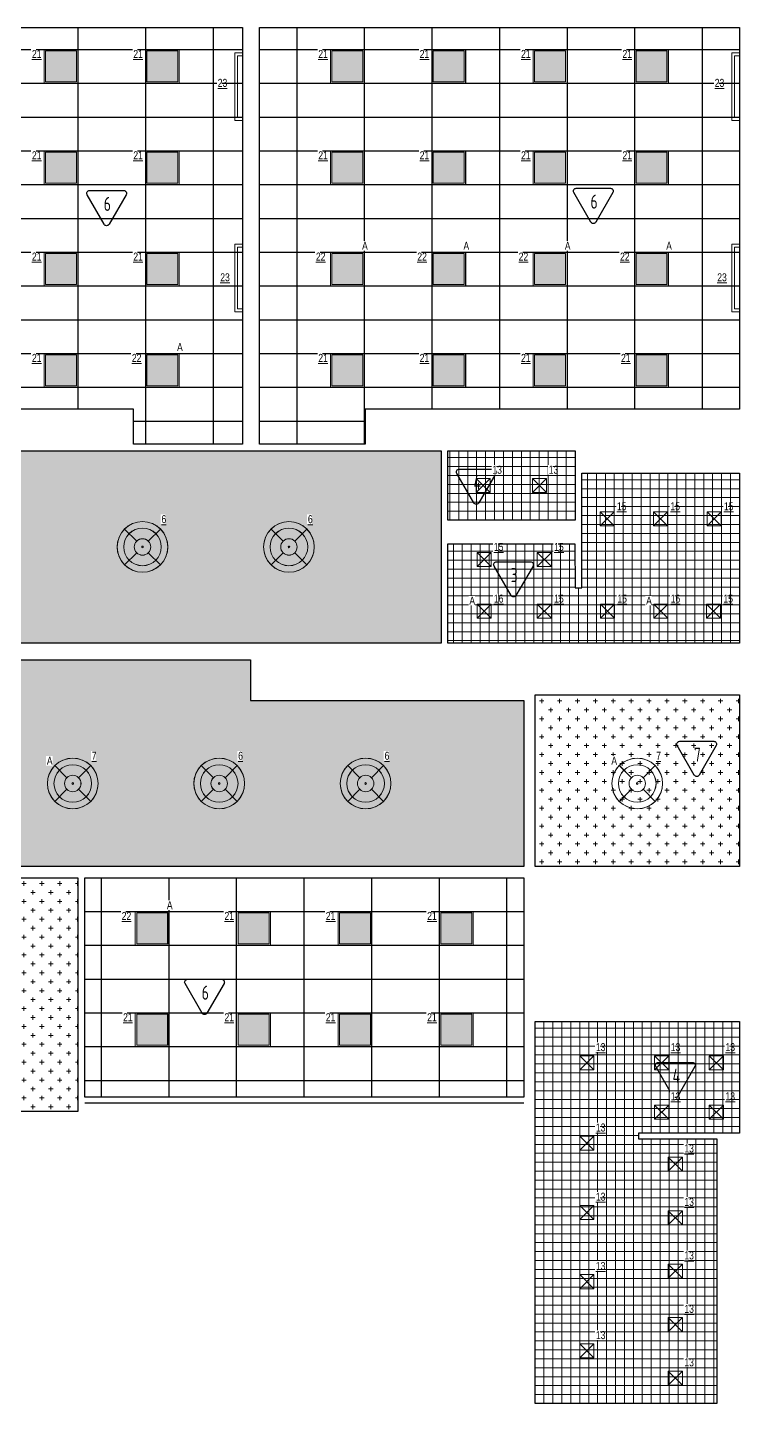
# Model space of a CAD drawing. Header units: millimetres. Extents: x -510890 to 418982, y -118257 to 141350.
# Drawn here: x 233734 to 246376, y 61656 to 86101 of the extents above; entities that cross this region are included whole.
import ezdxf

# ---------------------------------------------------------------- set-up
doc = ezdxf.new("R2010")
doc.units = ezdxf.units.MM
for name, color, linetype, lineweight in [('_ЭОМ_ОБЩ_Освещение_текст тип светильника', 172, 'Continuous', 50), ('_ЭОМ_светильник А', 1, 'Continuous', 35), ('_ЭОМ_светильник Р', 4, 'Continuous', 35), ('АР_Потолки_Штриховка', 252, 'Continuous', 0)]:
    doc.layers.add(name, color=color, linetype=linetype, lineweight=lineweight)
doc.layers.add('X-ref Light', color=250, linetype='Continuous')
for name, color, linetype, lineweight, true_color in [('АР_Потолок_Грильято_белый_50х50', 7, 'Continuous', 5, 0x8e00bd), ('АР_Потолок_Грильято_черный_50х50', 7, 'Continuous', 5, 0xfa3e00), ('АР_Потолок_Покраска', 7, 'Continuous', 5, 0x007399)]:
    doc.layers.add(name, color=color, linetype=linetype, lineweight=lineweight, true_color=true_color)
doc.layers.get('X-ref Light').off()
doc.styles.add('ISOCPEUR', font='isocpeur.ttf', dxfattribs={"height": 800})
doc.styles.add('ГОСТ', font='cad.shx', dxfattribs={"width": 0.8})

# ---------------------------------------------------------------- blocks, each defined once
blk = doc.blocks.new('A$C4757d704')
at = {"true_color": 0xf8f6b0, "transparency": 33554687}
h = blk.add_hatch(color=51, dxfattribs=at)
h.dxf.hatch_style = 1
h.paths.add_polyline_path([(214, 686), (132, 768, 0.198841), (0, 450, 0.198983), (132, 132), (214, 214, -0.198912), (116, 450, -0.198912)])
edge = h.paths.add_edge_path()
edge.add_arc((450, 450), 334, 135, 180)
edge.add_arc((450, 450), 334, 180, 225)
edge.add_line((214, 214), (347, 347))
edge.add_ellipse((450, 450), major_axis=(-146, 0), ratio=1, start_angle=315, end_angle=405, ccw=False)
edge.add_line((347, 553), (214, 686))
edge = h.paths.add_edge_path()
edge.add_line((214, 686), (347, 553))
edge.add_ellipse((450, 450), major_axis=(-146, 0), ratio=1, start_angle=225, end_angle=315, ccw=False)
edge.add_line((553, 553), (686, 686))
edge.add_arc((450, 450), 334, 45, 135)
h.paths.add_polyline_path([(132, 768), (214, 686, -0.414214), (686, 686), (768, 768, 0.414374)])
h.paths.add_polyline_path([(768, 768), (686, 686, -0.198912), (784, 450, -0.198912), (686, 214), (768, 132, 0.198983), (900, 450, 0.198841)])
edge = h.paths.add_edge_path()
edge.add_line((686, 686), (553, 553))
edge.add_ellipse((450, 450), major_axis=(-146, 0), ratio=1, start_angle=495, end_angle=585, ccw=False)
edge.add_line((553, 347), (686, 214))
edge.add_arc((450, 450), 334, 315, 360)
edge.add_arc((450, 450), 334, 0, 45)
edge = h.paths.add_edge_path()
edge.add_ellipse((450, 450), major_axis=(-146, 0), ratio=1, start_angle=405, end_angle=495, ccw=False)
edge.add_line((347, 347), (214, 214))
edge.add_arc((450, 450), 334, 225, 315)
edge.add_line((686, 214), (553, 347))
h.paths.add_polyline_path([(768, 132), (686, 214, -0.414214), (214, 214), (132, 132, 0.414054)])
edge = h.paths.add_edge_path()
edge.add_ellipse((450, 450), major_axis=(-146, 0), ratio=1, start_angle=495, end_angle=585)
edge.add_ellipse((450, 450), major_axis=(-146, 0), ratio=1, start_angle=225, end_angle=315)
edge.add_ellipse((450, 450), major_axis=(-146, 0), ratio=1, start_angle=315, end_angle=405)
edge.add_ellipse((450, 450), major_axis=(-146, 0), ratio=1, start_angle=405, end_angle=495)
edge = h.paths.add_edge_path(flags=0)
edge.add_ellipse((450, 450), major_axis=(-14.6, 0), ratio=1, start_angle=0, end_angle=360)
edge = h.paths.add_edge_path(flags=16)
edge.add_ellipse((450, 450), major_axis=(-14.6, 0), ratio=1, start_angle=0, end_angle=360)
at = {"layer": 'АР_Потолки_Штриховка', "color": 18, "ltscale": 100, "true_color": 0x000000}
for points in [[(132, 768), (347, 553)], [(768, 768), (553, 553)], [(347, 347), (132, 132)], [(553, 347), (768, 132)]]:
    blk.add_lwpolyline(points, dxfattribs=at)
for radius in [450, 334]:
    blk.add_circle((450, 450), radius, dxfattribs=at)
for major_axis in [(-146, 0), (-146, 0), (-14.6, 0)]:
    blk.add_ellipse((450, 450), major_axis=major_axis, ratio=1, start_param=3.926991, end_param=10.210176, dxfattribs=at)
blk = doc.blocks.new('Кососвет')
at = {"color": 0, "linetype": 'ByBlock', "lineweight": -2, "ltscale": 40}
for points in [[(-600, 26), (600, 26), (600, -111)], [(-600, 26), (-600, -111)], [(-600, -111), (-550, -111)], [(-550, -24), (550, -24)], [(-550, -111), (-550, -24)], [(600, -111), (550, -111), (550, -24)]]:
    blk.add_lwpolyline(points, dxfattribs=at)
blk = doc.blocks.new('RVE-SLIM-PRIME-595')
at = {"color": 0, "linetype": 'ByBlock', "lineweight": -2, "ltscale": 40}
for points in [[(300, -300), (-300, -300), (-300, 300), (300, 300)], [(275, -275), (-275, -275), (-275, 275), (275, 275)]]:
    blk.add_lwpolyline(points, close=True, dxfattribs=at)
blk = doc.blocks.new('светильник школа коридор')
at = {"color": 0, "linetype": 'ByBlock', "lineweight": -2}
for points in [[(-318, 318), (-103, 103)], [(318, 318), (103, 103)], [(-103, -103), (-318, -318)], [(103, -103), (318, -318)]]:
    blk.add_lwpolyline(points, dxfattribs=at)
blk.add_circle((0, 0), 334, dxfattribs=at)
for major_axis in [(-450, 0), (-146, 0), (-146, 0), (-14.6, 0)]:
    blk.add_ellipse((0, 0), major_axis=major_axis, ratio=1, start_param=3.926991, end_param=10.210176, dxfattribs=at)
blk = doc.blocks.new('40 НА 40 ГРИЛЬЯТО ДЛЯ 50')
at = {"color": 0, "linetype": 'ByBlock', "lineweight": -2, "ltscale": 100}
for points in [[(125, -125), (-125, -125), (-125, 125), (125, 125), (125, -125)], [(125, 125), (-125, -125)], [(-125, 125), (125, -125)]]:
    blk.add_lwpolyline(points, dxfattribs=at)
blk = doc.blocks.new('A$Cf9aa4cc4')
at = {"layer": 'АР_Потолки_Штриховка', "color": 18, "lineweight": 18, "ltscale": 100, "true_color": 0x000000}
for points in [[(19684, 18942), (19084, 18942), (19084, 19542), (19684, 19542)], [(19659, 18967), (19109, 18967), (19109, 19517), (19659, 19517)], [(21484, 18942), (20884, 18942), (20884, 19542), (21484, 19542)], [(21459, 18967), (20909, 18967), (20909, 19517), (21459, 19517)], [(24769, 18942), (24169, 18942), (24169, 19542), (24769, 19542)], [(24744, 18967), (24194, 18967), (24194, 19517), (24744, 19517)], [(26569, 18942), (25969, 18942), (25969, 19542), (26569, 19542)], [(26544, 18967), (25994, 18967), (25994, 19517), (26544, 19517)], [(28369, 18942), (27769, 18942), (27769, 19542), (28369, 19542)], [(28344, 18967), (27794, 18967), (27794, 19517), (28344, 19517)], [(30169, 18942), (29569, 18942), (29569, 19542), (30169, 19542)], [(30144, 18967), (29594, 18967), (29594, 19517), (30144, 19517)], [(19684, 17142), (19084, 17142), (19084, 17742), (19684, 17742)], [(19659, 17167), (19109, 17167), (19109, 17717), (19659, 17717)], [(21484, 17142), (20884, 17142), (20884, 17742), (21484, 17742)], [(21459, 17167), (20909, 17167), (20909, 17717), (21459, 17717)], [(24769, 17142), (24169, 17142), (24169, 17742), (24769, 17742)], [(24744, 17167), (24194, 17167), (24194, 17717), (24744, 17717)], [(26569, 17142), (25969, 17142), (25969, 17742), (26569, 17742)], [(26544, 17167), (25994, 17167), (25994, 17717), (26544, 17717)], [(28369, 17142), (27769, 17142), (27769, 17742), (28369, 17742)], [(28344, 17167), (27794, 17167), (27794, 17717), (28344, 17717)], [(30169, 17142), (29569, 17142), (29569, 17742), (30169, 17742)], [(30144, 17167), (29594, 17167), (29594, 17717), (30144, 17717)], [(19684, 15342), (19084, 15342), (19084, 15942), (19684, 15942)], [(19659, 15367), (19109, 15367), (19109, 15917), (19659, 15917)], [(21484, 15342), (20884, 15342), (20884, 15942), (21484, 15942)], [(21459, 15367), (20909, 15367), (20909, 15917), (21459, 15917)], [(24769, 15342), (24169, 15342), (24169, 15942), (24769, 15942)], [(24744, 15367), (24194, 15367), (24194, 15917), (24744, 15917)], [(26569, 15342), (25969, 15342), (25969, 15942), (26569, 15942)], [(26544, 15367), (25994, 15367), (25994, 15917), (26544, 15917)], [(28369, 15342), (27769, 15342), (27769, 15942), (28369, 15942)], [(28344, 15367), (27794, 15367), (27794, 15917), (28344, 15917)], [(30169, 15342), (29569, 15342), (29569, 15942), (30169, 15942)], [(30144, 15367), (29594, 15367), (29594, 15917), (30144, 15917)], [(19684, 13542), (19084, 13542), (19084, 14142), (19684, 14142)], [(19659, 13567), (19109, 13567), (19109, 14117), (19659, 14117)], [(21484, 13542), (20884, 13542), (20884, 14142), (21484, 14142)], [(21459, 13567), (20909, 13567), (20909, 14117), (21459, 14117)], [(24769, 13542), (24169, 13542), (24169, 14142), (24769, 14142)], [(24744, 13567), (24194, 13567), (24194, 14117), (24744, 14117)], [(26569, 13542), (25969, 13542), (25969, 14142), (26569, 14142)], [(26544, 13567), (25994, 13567), (25994, 14117), (26544, 14117)], [(28369, 13542), (27769, 13542), (27769, 14142), (28369, 14142)], [(28344, 13567), (27794, 13567), (27794, 14117), (28344, 14117)], [(30169, 13542), (29569, 13542), (29569, 14142), (30169, 14142)], [(30144, 13567), (29594, 13567), (29594, 14117), (30144, 14117)], [(21303, 3628), (20703, 3628), (20703, 4228), (21303, 4228)], [(21278, 3653), (20728, 3653), (20728, 4203), (21278, 4203)], [(23103, 3628), (22503, 3628), (22503, 4228), (23103, 4228)], [(23078, 3653), (22528, 3653), (22528, 4203), (23078, 4203)], [(24903, 3628), (24303, 3628), (24303, 4228), (24903, 4228)], [(24878, 3653), (24328, 3653), (24328, 4203), (24878, 4203)], [(26703, 3628), (26103, 3628), (26103, 4228), (26703, 4228)], [(26678, 3653), (26128, 3653), (26128, 4203), (26678, 4203)], [(21303, 1828), (20703, 1828), (20703, 2428), (21303, 2428)], [(21278, 1853), (20728, 1853), (20728, 2403), (21278, 2403)], [(23103, 1828), (22503, 1828), (22503, 2428), (23103, 2428)], [(23078, 1853), (22528, 1853), (22528, 2403), (23078, 2403)], [(24903, 1828), (24303, 1828), (24303, 2428), (24903, 2428)], [(24878, 1853), (24328, 1853), (24328, 2403), (24878, 2403)], [(26703, 1828), (26103, 1828), (26103, 2428), (26703, 2428)], [(26678, 1853), (26128, 1853), (26128, 2403), (26678, 2403)]]:
    blk.add_lwpolyline(points, close=True, dxfattribs=at)
at = {"layer": '_ЭОМ_светильник А', "color": 18, "lineweight": 18, "ltscale": 100, "true_color": 0x000000}
for name, p in [('RVE-SLIM-PRIME-595', (24469, 15642)), ('RVE-SLIM-PRIME-595', (26269, 15642)), ('RVE-SLIM-PRIME-595', (28069, 15642)), ('RVE-SLIM-PRIME-595', (29869, 15642)), ('RVE-SLIM-PRIME-595', (21184, 13842)), ('40 НА 40 ГРИЛЬЯТО ДЛЯ 50', (26896, 9563)), ('40 НА 40 ГРИЛЬЯТО ДЛЯ 50', (30035, 9563)), ('RVE-SLIM-PRIME-595', (21003, 3928))]:
    blk.add_blockref(name, p, dxfattribs=at)
at = {"layer": '_ЭОМ_светильник Р', "color": 18, "lineweight": 18, "ltscale": 100, "true_color": 0x000000}
for name, p in [('RVE-SLIM-PRIME-595', (19384, 19242)), ('RVE-SLIM-PRIME-595', (21184, 19242)), ('RVE-SLIM-PRIME-595', (24469, 19242)), ('RVE-SLIM-PRIME-595', (26269, 19242)), ('RVE-SLIM-PRIME-595', (28069, 19242)), ('RVE-SLIM-PRIME-595', (29869, 19242)), ('RVE-SLIM-PRIME-595', (19384, 17442)), ('RVE-SLIM-PRIME-595', (21184, 17442)), ('RVE-SLIM-PRIME-595', (24469, 17442)), ('RVE-SLIM-PRIME-595', (26269, 17442)), ('RVE-SLIM-PRIME-595', (28069, 17442)), ('RVE-SLIM-PRIME-595', (29869, 17442)), ('RVE-SLIM-PRIME-595', (19384, 15642)), ('RVE-SLIM-PRIME-595', (21184, 15642)), ('RVE-SLIM-PRIME-595', (19384, 13842)), ('RVE-SLIM-PRIME-595', (24469, 13842)), ('RVE-SLIM-PRIME-595', (26269, 13842)), ('RVE-SLIM-PRIME-595', (28069, 13842)), ('RVE-SLIM-PRIME-595', (29869, 13842)), ('40 НА 40 ГРИЛЬЯТО ДЛЯ 50', (26882, 11797)), ('40 НА 40 ГРИЛЬЯТО ДЛЯ 50', (27882, 11797)), ('40 НА 40 ГРИЛЬЯТО ДЛЯ 50', (29081, 11204)), ('40 НА 40 ГРИЛЬЯТО ДЛЯ 50', (30031, 11204)), ('40 НА 40 ГРИЛЬЯТО ДЛЯ 50', (30981, 11204)), ('светильник школа коридор', (20831, 10706)), ('светильник школа коридор', (23431, 10706)), ('40 НА 40 ГРИЛЬЯТО ДЛЯ 50', (26896, 10482)), ('40 НА 40 ГРИЛЬЯТО ДЛЯ 50', (27966, 10482)), ('40 НА 40 ГРИЛЬЯТО ДЛЯ 50', (27966, 9563)), ('40 НА 40 ГРИЛЬЯТО ДЛЯ 50', (29088, 9563)), ('40 НА 40 ГРИЛЬЯТО ДЛЯ 50', (30971, 9563)), ('светильник школа коридор', (22193, 6503)), ('светильник школа коридор', (24793, 6503)), ('RVE-SLIM-PRIME-595', (22803, 3928)), ('RVE-SLIM-PRIME-595', (24603, 3928)), ('RVE-SLIM-PRIME-595', (26403, 3928)), ('RVE-SLIM-PRIME-595', (21003, 2128)), ('RVE-SLIM-PRIME-595', (22803, 2128)), ('RVE-SLIM-PRIME-595', (24603, 2128)), ('RVE-SLIM-PRIME-595', (26403, 2128)), ('40 НА 40 ГРИЛЬЯТО ДЛЯ 50', (28721, 1539)), ('40 НА 40 ГРИЛЬЯТО ДЛЯ 50', (30050, 1539)), ('40 НА 40 ГРИЛЬЯТО ДЛЯ 50', (31021, 1539)), ('40 НА 40 ГРИЛЬЯТО ДЛЯ 50', (30050, 665)), ('40 НА 40 ГРИЛЬЯТО ДЛЯ 50', (31021, 665)), ('40 НА 40 ГРИЛЬЯТО ДЛЯ 50', (28721, 111)), ('40 НА 40 ГРИЛЬЯТО ДЛЯ 50', (30292, -260)), ('40 НА 40 ГРИЛЬЯТО ДЛЯ 50', (28721, -1119)), ('40 НА 40 ГРИЛЬЯТО ДЛЯ 50', (30292, -1212)), ('40 НА 40 ГРИЛЬЯТО ДЛЯ 50', (30292, -2162)), ('40 НА 40 ГРИЛЬЯТО ДЛЯ 50', (28721, -2348)), ('40 НА 40 ГРИЛЬЯТО ДЛЯ 50', (30292, -3112)), ('40 НА 40 ГРИЛЬЯТО ДЛЯ 50', (28721, -3578)), ('40 НА 40 ГРИЛЬЯТО ДЛЯ 50', (30292, -4062))]:
    blk.add_blockref(name, p, dxfattribs=at)
at = {"layer": '_ЭОМ_светильник Р', "color": 18, "lineweight": 18, "ltscale": 100, "true_color": 0x000000, "rotation": 89.99999999999999}
for p in [(22495, 18883), (31320, 18883), (22495, 15483), (31320, 15483)]:
    blk.add_blockref('Кососвет', p, dxfattribs=at)
at = {"layer": 'X-ref Light', "color": 18, "linetype": 'ByBlock', "lineweight": 18, "ltscale": 40, "true_color": 0x000000}
for p in [(20381, 10255), (22981, 10255), (19143, 6053), (21743, 6053), (24343, 6053), (29166, 6053)]:
    blk.add_blockref('A$C4757d704', p, dxfattribs=at)
at = {"layer": '_ЭОМ_ОБЩ_Освещение_текст тип светильника', "color": 18, "lineweight": 18, "ltscale": 40, "true_color": 0x000000, "char_height": 142.2, "width": 55.87, "attachment_point": 1, "style": 'ГОСТ', "bg_fill": 3, "box_fill_scale": 1.1, "bg_fill_color": 256, "bg_fill_transparency": 0}
for insert in [(22167, 19021), (30992, 19021)]:
    blk.add_mtext('{\\L23}', dxfattribs=dict(at, insert=insert))
for s, insert in [('{\\L21}', (18868, 19535)), ('{\\L21}', (20668, 19535)), ('{\\L21}', (23953, 19535)), ('{\\L21}', (25753, 19535)), ('{\\L21}', (27553, 19535)), ('{\\L21}', (29353, 19535)), ('{\\L21}', (18868, 17735)), ('{\\L21}', (20668, 17735)), ('{\\L21}', (23953, 17735)), ('{\\L21}', (25753, 17735)), ('{\\L21}', (27553, 17735)), ('{\\L21}', (29353, 17735)), ('{\\L21}', (18868, 15935)), ('{\\L21}', (20668, 15935)), ('{\\L22}', (23911, 15935)), ('{\\L22}', (25711, 15935)), ('{\\L22}', (27511, 15935)), ('{\\L22}', (29311, 15935)), ('{\\L23}', (22212, 15567)), ('{\\L23}', (31037, 15567)), ('{\\L21}', (18868, 14135)), ('{\\L22}', (20643, 14135)), ('{\\L21}', (23953, 14135)), ('{\\L21}', (25753, 14135)), ('{\\L21}', (27553, 14135)), ('{\\L21}', (29328, 14135)), ('{\\L13}', (27044, 12148)), ('{\\L13}', (28044, 12148)), ('{\\L15}', (29256, 11500)), ('{\\L15}', (30206, 11500)), ('{\\L15}', (31156, 11500)), ('{\\L6}', (21168, 11270)), ('{\\L6}', (23768, 11270)), ('{\\L15}', (27071, 10778)), ('{\\L15}', (28141, 10778)), ('{\\L16}', (27071, 9859)), ('{\\L15}', (28141, 9859)), ('{\\L15}', (29264, 9859)), ('{\\L16}', (30210, 9859)), ('{\\L15}', (31147, 9859)), ('{\\L6}', (22530, 7067)), ('{\\L6}', (25130, 7067)), ('{\\L22}', (20462, 4221)), ('{\\L21}', (22286, 4221)), ('{\\L21}', (24086, 4221)), ('{\\L21}', (25886, 4221)), ('{\\L21}', (20486, 2421)), ('{\\L21}', (22286, 2421)), ('{\\L21}', (24086, 2421)), ('{\\L21}', (25886, 2421)), ('{\\L13}', (28882, 1890)), ('{\\L13}', (30212, 1890)), ('{\\L13}', (31183, 1890)), ('{\\L13}', (30212, 1017)), ('{\\L13}', (31183, 1017)), ('{\\L13}', (28882, 462)), ('{\\L13}', (30453, 91)), ('{\\L13}', (28882, -767)), ('{\\L13}', (30453, -860)), ('{\\L13}', (30453, -1810)), ('{\\L13}', (28882, -1997)), ('{\\L13}', (30453, -2760)), ('{\\L13}', (28882, -3226)), ('{\\L13}', (30453, -3710))]:
    blk.add_mtext(s, dxfattribs=dict(at, insert=insert))
at = {"layer": '_ЭОМ_светильник А', "color": 18, "lineweight": 18, "ltscale": 100, "true_color": 0x000000, "char_height": 142, "width": 86.04, "attachment_point": 1, "style": 'ГОСТ', "bg_fill": 3, "box_fill_scale": 1.1, "bg_fill_color": 256, "bg_fill_transparency": 0}
for insert in [(24730, 16126), (26530, 16126), (28330, 16126), (30130, 16126), (21445, 14326), (26635, 9822), (29774, 9822), (19133, 6978, 0), (29156, 6978, 0), (21264, 4412)]:
    blk.add_mtext('А', dxfattribs=dict(at, insert=insert))
at = {"layer": '_ЭОМ_светильник А', "color": 18, "lineweight": 18, "ltscale": 100, "true_color": 0x000000}
for p in [(19593, 6503), (29616, 6503)]:
    blk.add_blockref('светильник школа коридор', p, dxfattribs=at)
at = {"layer": '_ЭОМ_ОБЩ_Освещение_текст тип светильника', "color": 18, "lineweight": 18, "ltscale": 40, "true_color": 0x000000, "char_height": 142.2, "width": 55.87, "attachment_point": 1, "style": 'ГОСТ', "bg_fill": 3, "box_fill_scale": 1.1, "bg_fill_color": 256, "bg_fill_transparency": 0}
for insert in [(19930, 7067), (29953, 7067)]:
    blk.add_mtext('{\\L7}', dxfattribs=dict(at, insert=insert))

msp = doc.modelspace()

# ---------------------------------------------------------------- hatches: boundary and pattern name
at = {"layer": 'АР_Потолки_Штриховка', "ltscale": 100, "true_color": 0xf8f6b0}
h = msp.add_hatch(color=51, dxfattribs=at)
h.dxf.hatch_style = 1
h.paths.add_polyline_path([(234053.9, 85134.6), (234603.9, 85134.6), (234603.9, 85684.6), (234053.9, 85684.6)])
h = msp.add_hatch(color=51, dxfattribs=at)
h.dxf.hatch_style = 1
h.paths.add_polyline_path([(235853.9, 85134.6), (236403.9, 85134.6), (236403.9, 85684.6), (235853.9, 85684.6)])
h = msp.add_hatch(color=51, dxfattribs=at)
h.dxf.hatch_style = 1
h.paths.add_polyline_path([(239138.9, 85134.5), (239688.9, 85134.5), (239688.9, 85684.5), (239138.9, 85684.5)])
h = msp.add_hatch(color=51, dxfattribs=at)
h.dxf.hatch_style = 1
h.paths.add_polyline_path([(240938.9, 85134.5), (241488.9, 85134.5), (241488.9, 85684.5), (240938.9, 85684.5)])
h = msp.add_hatch(color=51, dxfattribs=at)
h.dxf.hatch_style = 1
h.paths.add_polyline_path([(242738.9, 85134.5), (243288.9, 85134.5), (243288.9, 85684.5), (242738.9, 85684.5)])
h = msp.add_hatch(color=51, dxfattribs=at)
h.dxf.hatch_style = 1
h.paths.add_polyline_path([(244538.9, 85134.5), (245088.9, 85134.5), (245088.9, 85684.5), (244538.9, 85684.5)])
h = msp.add_hatch(color=51, dxfattribs=at)
h.dxf.hatch_style = 1
h.paths.add_polyline_path([(234053.9, 83334.6), (234603.9, 83334.6), (234603.9, 83884.6), (234053.9, 83884.6)])
h = msp.add_hatch(color=51, dxfattribs=at)
h.dxf.hatch_style = 1
h.paths.add_polyline_path([(235853.9, 83334.6), (236403.9, 83334.6), (236403.9, 83884.6), (235853.9, 83884.6)])
h = msp.add_hatch(color=51, dxfattribs=at)
h.dxf.hatch_style = 1
h.paths.add_polyline_path([(239138.9, 83334.5), (239688.9, 83334.5), (239688.9, 83884.5), (239138.9, 83884.5)])
h = msp.add_hatch(color=51, dxfattribs=at)
h.dxf.hatch_style = 1
h.paths.add_polyline_path([(240938.9, 83334.5), (241488.9, 83334.5), (241488.9, 83884.5), (240938.9, 83884.5)])
h = msp.add_hatch(color=51, dxfattribs=at)
h.dxf.hatch_style = 1
h.paths.add_polyline_path([(242738.9, 83334.5), (243288.9, 83334.5), (243288.9, 83884.5), (242738.9, 83884.5)])
h = msp.add_hatch(color=51, dxfattribs=at)
h.dxf.hatch_style = 1
h.paths.add_polyline_path([(244538.9, 83334.5), (245088.9, 83334.5), (245088.9, 83884.5), (244538.9, 83884.5)])
h = msp.add_hatch(color=51, dxfattribs=at)
h.dxf.hatch_style = 1
h.paths.add_polyline_path([(234053.9, 81534.6), (234603.9, 81534.6), (234603.9, 82084.6), (234053.9, 82084.6)])
h = msp.add_hatch(color=51, dxfattribs=at)
h.dxf.hatch_style = 1
h.paths.add_polyline_path([(235853.9, 81534.6), (236403.9, 81534.6), (236403.9, 82084.6), (235853.9, 82084.6)])
h = msp.add_hatch(color=51, dxfattribs=at)
h.dxf.hatch_style = 1
h.paths.add_polyline_path([(239138.9, 81534.5), (239688.9, 81534.5), (239688.9, 82084.5), (239138.9, 82084.5)])
h = msp.add_hatch(color=51, dxfattribs=at)
h.dxf.hatch_style = 1
h.paths.add_polyline_path([(240938.9, 81534.5), (241488.9, 81534.5), (241488.9, 82084.5), (240938.9, 82084.5)])
h = msp.add_hatch(color=51, dxfattribs=at)
h.dxf.hatch_style = 1
h.paths.add_polyline_path([(242738.9, 81534.5), (243288.9, 81534.5), (243288.9, 82084.5), (242738.9, 82084.5)])
h = msp.add_hatch(color=51, dxfattribs=at)
h.dxf.hatch_style = 1
h.paths.add_polyline_path([(244538.9, 81534.5), (245088.9, 81534.5), (245088.9, 82084.5), (244538.9, 82084.5)])
h = msp.add_hatch(color=51, dxfattribs=at)
h.dxf.hatch_style = 1
h.paths.add_polyline_path([(234053.9, 79734.6), (234603.9, 79734.6), (234603.9, 80284.6), (234053.9, 80284.6)])
h = msp.add_hatch(color=51, dxfattribs=at)
h.dxf.hatch_style = 1
h.paths.add_polyline_path([(235853.9, 79734.6), (236403.9, 79734.6), (236403.9, 80284.6), (235853.9, 80284.6)])
h = msp.add_hatch(color=51, dxfattribs=at)
h.dxf.hatch_style = 1
h.paths.add_polyline_path([(239138.9, 79734.5), (239688.9, 79734.5), (239688.9, 80284.5), (239138.9, 80284.5)])
h = msp.add_hatch(color=51, dxfattribs=at)
h.dxf.hatch_style = 1
h.paths.add_polyline_path([(240938.9, 79734.5), (241488.9, 79734.5), (241488.9, 80284.5), (240938.9, 80284.5)])
h = msp.add_hatch(color=51, dxfattribs=at)
h.dxf.hatch_style = 1
h.paths.add_polyline_path([(242738.9, 79734.5), (243288.9, 79734.5), (243288.9, 80284.5), (242738.9, 80284.5)])
h = msp.add_hatch(color=51, dxfattribs=at)
h.dxf.hatch_style = 1
h.paths.add_polyline_path([(244538.9, 79734.5), (245088.9, 79734.5), (245088.9, 80284.5), (244538.9, 80284.5)])
h = msp.add_hatch(color=51, dxfattribs=at)
h.dxf.hatch_style = 1
h.paths.add_polyline_path([(235672.3, 69820.7), (236222.3, 69820.7), (236222.3, 70370.7), (235672.3, 70370.7)])
h = msp.add_hatch(color=51, dxfattribs=at)
h.dxf.hatch_style = 1
h.paths.add_polyline_path([(237472.3, 69820.7), (238022.3, 69820.7), (238022.3, 70370.7), (237472.3, 70370.7)])
h = msp.add_hatch(color=51, dxfattribs=at)
h.dxf.hatch_style = 1
h.paths.add_polyline_path([(239272.3, 69820.7), (239822.3, 69820.7), (239822.3, 70370.7), (239272.3, 70370.7)])
h = msp.add_hatch(color=51, dxfattribs=at)
h.dxf.hatch_style = 1
h.paths.add_polyline_path([(241072.3, 69820.7), (241622.3, 69820.7), (241622.3, 70370.7), (241072.3, 70370.7)])
h = msp.add_hatch(color=51, dxfattribs=at)
h.dxf.hatch_style = 1
h.paths.add_polyline_path([(235672.3, 68020.7), (236222.3, 68020.7), (236222.3, 68570.7), (235672.3, 68570.7)])
h = msp.add_hatch(color=51, dxfattribs=at)
h.dxf.hatch_style = 1
h.paths.add_polyline_path([(237472.3, 68020.7), (238022.3, 68020.7), (238022.3, 68570.7), (237472.3, 68570.7)])
h = msp.add_hatch(color=51, dxfattribs=at)
h.dxf.hatch_style = 1
h.paths.add_polyline_path([(239272.3, 68020.7), (239822.3, 68020.7), (239822.3, 68570.7), (239272.3, 68570.7)])
h = msp.add_hatch(color=51, dxfattribs=at)
h.dxf.hatch_style = 1
h.paths.add_polyline_path([(241072.3, 68020.7), (241622.3, 68020.7), (241622.3, 68570.7), (241072.3, 68570.7)])
at = {"layer": 'АР_Потолок_Грильято_белый_50х50', "transparency": 33554559}
h = msp.add_hatch(dxfattribs=at)
h.set_pattern_fill('ANSI37', color=256, scale=50, angle=45)
h.set_pattern_definition([(90, (243455.3, 77348.65), (-158.75, 0), []), (180, (243455.3, 77348.65), (0, -158.75), [])])
h.paths.add_polyline_path([(241198.2, 78580.3), (243455.3, 78580.3), (243455.3, 77348.7), (241198.2, 77348.7)])
h = msp.add_hatch(dxfattribs=at)
h.set_pattern_fill('ANSI37', color=256, scale=50, angle=45)
h.set_pattern_definition([(90, (242745.61, 61655.68), (-158.75, 0), []), (180, (242745.61, 61655.68), (0, -158.75), [])])
h.paths.add_polyline_path([(242745.6, 68441.9), (246375.6, 68441.9), (246375.6, 66456.9), (244584.6, 66456.9), (244584.6, 66356.9), (245973.4, 66356.9), (245973.4, 61655.7), (242745.6, 61655.7)])
at = {"layer": 'АР_Потолок_Грильято_черный_50х50', "transparency": 33554559}
h = msp.add_hatch(dxfattribs=at)
h.set_pattern_fill('ANSI37', color=256, scale=50, angle=45)
h.set_pattern_definition([(90, (246375.62, 78065.62), (-158.75, 0), []), (180, (246375.62, 78065.62), (0, -158.75), [])])
h.paths.add_polyline_path([(243575.3, 78181.4), (246375.6, 78181.4), (246375.6, 75165.6), (241197.9, 75165.6), (241198.1, 76928.4), (243454.9, 76928.3), (243455.3, 76146.4), (243575.3, 76146.4)])
at = {"layer": 'АР_Потолок_Покраска'}
h = msp.add_hatch(dxfattribs=at)
h.set_pattern_fill('CROSS', color=256, scale=25)
h.set_pattern_definition([(0, (271876.31, 0.0003), (158.75, 158.75), [79.375, -238.125]), (90, (271916, -39.69), (-158.75, 158.75), [79.375, -238.125])])
h.paths.add_polyline_path([(241078.2, 78580.3), (241077.9, 75165.7), (217473.3, 75165.7), (217473, 78580.3)])
h = msp.add_hatch(dxfattribs=at)
h.set_pattern_fill('CROSS', color=256, scale=25)
h.set_pattern_definition([(0, (271876.31, 0.001), (158.75, 158.75), [79.375, -238.125]), (90, (271916, -39.69), (-158.75, 158.75), [79.375, -238.125])])
h.paths.add_polyline_path([(216130.6, 74144.5), (220935.6, 74144.5), (220935.6, 74865.7), (237695.6, 74865.7), (237695.6, 74144.5), (242545.6, 74144.5), (242545.6, 71195.7), (216130.6, 71195.7)])
h = msp.add_hatch(dxfattribs=at)
h.set_pattern_fill('CROSS', color=256, scale=25)
h.set_pattern_definition([(0, (271876.31, -3e-11), (158.75, 158.75), [79.375, -238.125]), (90, (271916, -39.69), (-158.75, 158.75), [79.375, -238.125])])
h.paths.add_polyline_path([(242745.6, 74244.5), (246375.6, 74244.5), (246375.6, 71195.7), (242745.6, 71195.7)])
h = msp.add_hatch(dxfattribs=at)
h.set_pattern_fill('CROSS', color=256, scale=25)
h.set_pattern_definition([(0, (-26559.93, 56765.23), (158.75, 158.75), [79.375, -238.125]), (90, (-26520.24, 56725.54), (-158.75, 158.75), [79.375, -238.125])])
h.paths.add_polyline_path([(224390.6, 70993.8), (234629, 70995.7), (234629, 66845.7), (224390.6, 66845.7)])

# ---------------------------------------------------------------- linework, layer by layer
for points in [[(229305.6, 86100.7), (237550.6, 86100.7), (237550.6, 78700.3), (235616.9, 78700.3), (235616.9, 79318.5), (229305.5, 79318.5)], [(237850.6, 86100.7), (246375.6, 86100.7), (246375.6, 79318.5), (239728.5, 79318.5), (239728.5, 78700.3), (237850.6, 78700.3)], [(241078.2, 78580.3), (241077.9, 75165.7), (217473.3, 75165.7), (217473, 78580.3)], [(241198.2, 78580.3), (243455.3, 78580.3), (243455.3, 77348.7), (241198.2, 77348.7)], [(243575.3, 78181.4), (246375.6, 78181.4), (246375.6, 75165.6), (241197.9, 75165.6), (241198.1, 76928.4), (243454.9, 76928.3), (243455.3, 76146.4), (243575.3, 76146.4)], [(216130.6, 74144.5), (220935.6, 74144.5), (220935.6, 74865.7), (237695.6, 74865.7), (237695.6, 74144.5), (242545.6, 74144.5), (242545.6, 71195.7), (216130.6, 71195.7)], [(242745.6, 74244.5), (246375.6, 74244.5), (246375.6, 71195.7), (242745.6, 71195.7)], [(224390.6, 70993.8), (234629, 70995.7), (234629, 66845.7), (224390.6, 66845.7)], [(234749, 70995.7), (242545.6, 70995.7), (242545.6, 67095.7), (234749, 67095.7)], [(242745.6, 68441.9), (246375.6, 68441.9), (246375.6, 66456.9), (244584.6, 66456.9), (244584.6, 66356.9), (245973.4, 66356.9), (245973.4, 61655.7), (242745.6, 61655.7)]]:
    msp.add_lwpolyline(points, close=True)
for points in [[(234628.9, 86100.7), (234628.9, 79318.5)], [(235828.9, 86100.7), (235828.9, 78700.3)], [(237028.9, 86100.7), (237028.9, 78700.3)], [(238513.9, 86100.6), (238513.9, 78700.3)], [(239713.9, 86100.6), (239713.9, 78700.3)], [(240913.9, 86100.6), (240913.9, 79318.5)], [(242113.9, 86100.6), (242113.9, 79318.5)], [(243313.9, 86100.6), (243313.9, 79318.5)], [(244513.9, 86100.6), (244513.9, 79318.5)], [(245713.9, 86100.6), (245713.9, 79318.5)], [(229305.6, 85709.5), (237550.6, 85709.6)], [(237850.6, 85709.5), (246375.6, 85709.5)], [(229305.6, 85109.5), (237550.6, 85109.6)], [(237850.6, 85109.5), (246375.6, 85109.5)], [(229305.6, 84509.5), (237550.6, 84509.6)], [(237850.6, 84509.5), (246375.6, 84509.5)], [(229305.6, 83909.5), (237550.6, 83909.6)], [(237850.6, 83909.5), (246375.6, 83909.5)], [(229305.6, 83309.5), (237550.6, 83309.6)], [(237850.6, 83309.5), (246375.6, 83309.5)], [(229305.6, 82709.5), (237550.6, 82709.6)], [(237850.6, 82709.5), (246375.6, 82709.5)], [(229305.6, 82109.5), (237550.6, 82109.6)], [(237850.6, 82109.5), (246375.6, 82109.5)], [(229305.6, 81509.5), (237550.6, 81509.6)], [(237850.6, 81509.5), (246375.6, 81509.5)], [(229305.6, 80909.5), (237550.6, 80909.6)], [(237850.6, 80909.5), (246375.6, 80909.5)], [(229305.6, 80309.5), (237550.6, 80309.6)], [(237850.6, 80309.5), (246375.6, 80309.5)], [(229305.5, 79709.5), (237550.6, 79709.6)], [(237850.6, 79709.5), (246375.6, 79709.5)], [(235616.9, 79109.6), (237550.6, 79109.6)], [(237850.6, 79109.5), (239728.5, 79109.5)], [(235047.3, 67095.7), (235047.3, 70995.7)], [(236247.3, 67095.7), (236247.3, 70995.7)], [(237447.3, 67095.7), (237447.3, 70995.7)], [(238647.3, 67095.7), (238647.3, 70995.7)], [(239847.3, 67095.7), (239847.3, 70995.7)], [(241047.3, 67095.7), (241047.3, 70995.7)], [(242247.3, 67095.7), (242247.3, 70995.7)], [(234749, 70395.7), (242545.6, 70395.7)], [(234749, 69795.7), (242545.6, 69795.7)], [(234749, 69195.7), (242545.6, 69195.7)], [(234749, 68595.7), (242545.6, 68595.7)], [(234749, 67995.7), (242545.6, 67995.7)], [(234749, 67395.7), (242545.6, 67395.7)], [(234749, 66995.7), (242545.6, 66995.7)]]:
    msp.add_lwpolyline(points)
for points in [[(234834.5, 83204.4), (235440.8, 83204.4, -0.5773495), (235484.1, 83129.4), (235180.9, 82604.4, -0.5773541), (235094.3, 82604.4), (234791.2, 83129.4, -0.5773491), (234834.5, 83204.4, -0.0000017)], [(243477.7, 83245.1), (244083.9, 83245.1, -0.5773495), (244127.2, 83170.1), (243824.1, 82645.1, -0.5773541), (243737.5, 82645.1), (243434.4, 83170.1, -0.5773491), (243477.7, 83245.1, -0.0000017)], [(241399, 78254.8), (242005.3, 78254.8, -0.5773495), (242048.6, 78179.8), (241745.5, 77654.8, -0.5773541), (241658.9, 77654.8), (241355.7, 78179.8, -0.5773491), (241399, 78254.8, -0.0000017)], [(242060.6, 76609.1), (242666.8, 76609.1, -0.5773495), (242710.1, 76534.1), (242407, 76009.1, -0.5773541), (242320.4, 76009.1), (242017.3, 76534.1, -0.5773491), (242060.6, 76609.1, -0.0000017)], [(245314, 73420.2), (245920.2, 73420.2, -0.5773495), (245963.5, 73345.2), (245660.4, 72820.2, -0.5773541), (245573.8, 72820.2), (245270.7, 73345.2, -0.5773491), (245314, 73420.2, -0.0000017)], [(236573.8, 69191.2), (237180.1, 69191.2, -0.5773495), (237223.4, 69116.2), (236920.3, 68591.2, -0.5773541), (236833.7, 68591.2), (236530.5, 69116.2, -0.5773491), (236573.8, 69191.2, -0.0000017)], [(244934.3, 67715.3), (245540.5, 67715.3, -0.5773495), (245583.8, 67640.3), (245280.7, 67115.3, -0.5773541), (245194.1, 67115.3), (244891, 67640.3, -0.5773491), (244934.3, 67715.3, -0.0000017)]]:
    msp.add_lwpolyline(points, format="xyb")
at = {"layer": 'АР_Потолки_Штриховка', "color": 18, "ltscale": 100, "true_color": 0x000000}
for points in [[(234628.9, 85109.6), (234028.9, 85109.6), (234028.9, 85709.6), (234628.9, 85709.6)], [(234603.9, 85134.6), (234053.9, 85134.6), (234053.9, 85684.6), (234603.9, 85684.6)], [(236428.9, 85109.6), (235828.9, 85109.6), (235828.9, 85709.6), (236428.9, 85709.6)], [(236403.9, 85134.6), (235853.9, 85134.6), (235853.9, 85684.6), (236403.9, 85684.6)], [(239713.9, 85109.5), (239113.9, 85109.5), (239113.9, 85709.5), (239713.9, 85709.5)], [(239688.9, 85134.5), (239138.9, 85134.5), (239138.9, 85684.5), (239688.9, 85684.5)], [(241513.9, 85109.5), (240913.9, 85109.5), (240913.9, 85709.5), (241513.9, 85709.5)], [(241488.9, 85134.5), (240938.9, 85134.5), (240938.9, 85684.5), (241488.9, 85684.5)], [(243313.9, 85109.5), (242713.9, 85109.5), (242713.9, 85709.5), (243313.9, 85709.5)], [(243288.9, 85134.5), (242738.9, 85134.5), (242738.9, 85684.5), (243288.9, 85684.5)], [(245113.9, 85109.5), (244513.9, 85109.5), (244513.9, 85709.5), (245113.9, 85709.5)], [(245088.9, 85134.5), (244538.9, 85134.5), (244538.9, 85684.5), (245088.9, 85684.5)], [(234628.9, 83309.6), (234028.9, 83309.6), (234028.9, 83909.6), (234628.9, 83909.6)], [(234603.9, 83334.6), (234053.9, 83334.6), (234053.9, 83884.6), (234603.9, 83884.6)], [(236428.9, 83309.6), (235828.9, 83309.6), (235828.9, 83909.6), (236428.9, 83909.6)], [(236403.9, 83334.6), (235853.9, 83334.6), (235853.9, 83884.6), (236403.9, 83884.6)], [(239713.9, 83309.5), (239113.9, 83309.5), (239113.9, 83909.5), (239713.9, 83909.5)], [(239688.9, 83334.5), (239138.9, 83334.5), (239138.9, 83884.5), (239688.9, 83884.5)], [(241513.9, 83309.5), (240913.9, 83309.5), (240913.9, 83909.5), (241513.9, 83909.5)], [(241488.9, 83334.5), (240938.9, 83334.5), (240938.9, 83884.5), (241488.9, 83884.5)], [(243313.9, 83309.5), (242713.9, 83309.5), (242713.9, 83909.5), (243313.9, 83909.5)], [(243288.9, 83334.5), (242738.9, 83334.5), (242738.9, 83884.5), (243288.9, 83884.5)], [(245113.9, 83309.5), (244513.9, 83309.5), (244513.9, 83909.5), (245113.9, 83909.5)], [(245088.9, 83334.5), (244538.9, 83334.5), (244538.9, 83884.5), (245088.9, 83884.5)], [(234628.9, 81509.6), (234028.9, 81509.6), (234028.9, 82109.6), (234628.9, 82109.6)], [(234603.9, 81534.6), (234053.9, 81534.6), (234053.9, 82084.6), (234603.9, 82084.6)], [(236428.9, 81509.6), (235828.9, 81509.6), (235828.9, 82109.6), (236428.9, 82109.6)], [(236403.9, 81534.6), (235853.9, 81534.6), (235853.9, 82084.6), (236403.9, 82084.6)], [(239713.9, 81509.5), (239113.9, 81509.5), (239113.9, 82109.5), (239713.9, 82109.5)], [(239688.9, 81534.5), (239138.9, 81534.5), (239138.9, 82084.5), (239688.9, 82084.5)], [(241513.9, 81509.5), (240913.9, 81509.5), (240913.9, 82109.5), (241513.9, 82109.5)], [(241488.9, 81534.5), (240938.9, 81534.5), (240938.9, 82084.5), (241488.9, 82084.5)], [(243313.9, 81509.5), (242713.9, 81509.5), (242713.9, 82109.5), (243313.9, 82109.5)], [(243288.9, 81534.5), (242738.9, 81534.5), (242738.9, 82084.5), (243288.9, 82084.5)], [(245113.9, 81509.5), (244513.9, 81509.5), (244513.9, 82109.5), (245113.9, 82109.5)], [(245088.9, 81534.5), (244538.9, 81534.5), (244538.9, 82084.5), (245088.9, 82084.5)], [(234628.9, 79709.6), (234028.9, 79709.6), (234028.9, 80309.6), (234628.9, 80309.6)], [(234603.9, 79734.6), (234053.9, 79734.6), (234053.9, 80284.6), (234603.9, 80284.6)], [(236428.9, 79709.6), (235828.9, 79709.6), (235828.9, 80309.6), (236428.9, 80309.6)], [(236403.9, 79734.6), (235853.9, 79734.6), (235853.9, 80284.6), (236403.9, 80284.6)], [(239713.9, 79709.5), (239113.9, 79709.5), (239113.9, 80309.5), (239713.9, 80309.5)], [(239688.9, 79734.5), (239138.9, 79734.5), (239138.9, 80284.5), (239688.9, 80284.5)], [(241513.9, 79709.5), (240913.9, 79709.5), (240913.9, 80309.5), (241513.9, 80309.5)], [(241488.9, 79734.5), (240938.9, 79734.5), (240938.9, 80284.5), (241488.9, 80284.5)], [(243313.9, 79709.5), (242713.9, 79709.5), (242713.9, 80309.5), (243313.9, 80309.5)], [(243288.9, 79734.5), (242738.9, 79734.5), (242738.9, 80284.5), (243288.9, 80284.5)], [(245113.9, 79709.5), (244513.9, 79709.5), (244513.9, 80309.5), (245113.9, 80309.5)], [(245088.9, 79734.5), (244538.9, 79734.5), (244538.9, 80284.5), (245088.9, 80284.5)], [(236247.3, 69795.7), (235647.3, 69795.7), (235647.3, 70395.7), (236247.3, 70395.7)], [(236222.3, 69820.7), (235672.3, 69820.7), (235672.3, 70370.7), (236222.3, 70370.7)], [(238047.3, 69795.7), (237447.3, 69795.7), (237447.3, 70395.7), (238047.3, 70395.7)], [(238022.3, 69820.7), (237472.3, 69820.7), (237472.3, 70370.7), (238022.3, 70370.7)], [(239847.3, 69795.7), (239247.3, 69795.7), (239247.3, 70395.7), (239847.3, 70395.7)], [(239822.3, 69820.7), (239272.3, 69820.7), (239272.3, 70370.7), (239822.3, 70370.7)], [(241647.3, 69795.7), (241047.3, 69795.7), (241047.3, 70395.7), (241647.3, 70395.7)], [(241622.3, 69820.7), (241072.3, 69820.7), (241072.3, 70370.7), (241622.3, 70370.7)], [(236247.3, 67995.7), (235647.3, 67995.7), (235647.3, 68595.7), (236247.3, 68595.7)], [(236222.3, 68020.7), (235672.3, 68020.7), (235672.3, 68570.7), (236222.3, 68570.7)], [(238047.3, 67995.7), (237447.3, 67995.7), (237447.3, 68595.7), (238047.3, 68595.7)], [(238022.3, 68020.7), (237472.3, 68020.7), (237472.3, 68570.7), (238022.3, 68570.7)], [(239847.3, 67995.7), (239247.3, 67995.7), (239247.3, 68595.7), (239847.3, 68595.7)], [(239822.3, 68020.7), (239272.3, 68020.7), (239272.3, 68570.7), (239822.3, 68570.7)], [(241647.3, 67995.7), (241047.3, 67995.7), (241047.3, 68595.7), (241647.3, 68595.7)], [(241622.3, 68020.7), (241072.3, 68020.7), (241072.3, 68570.7), (241622.3, 68570.7)]]:
    msp.add_lwpolyline(points, close=True, dxfattribs=at)

# ---------------------------------------------------------------- block references
at = {"layer": 'X-ref Light', "linetype": 'ByBlock', "ltscale": 40}
for p in [(235325.4, 76422.8), (237925.4, 76422.8), (234087.4, 72219.9), (236687.4, 72219.9), (239287.4, 72219.9), (244110.4, 72219.9)]:
    msp.add_blockref('A$C4757d704', p, dxfattribs=at)

# ---------------------------------------------------------------- texts
at = {"char_height": 250, "width": 294.334, "attachment_point": 1, "style": 'ISOCPEUR'}
for s, insert in [('{\\W0.7;6}', (243731.4, 83133)), ('{\\W0.7;6}', (235088.2, 83092.3)), ('{\\W0.7;4}', (241652.7, 78142.8)), ('{\\W0.7;3}', (242314.2, 76497)), ('{\\W0.7;7}', (245567.7, 73308.1)), ('{\\W0.7;6}', (236827.5, 69079.1)), ('{\\W0.7;4}', (245188, 67603.2))]:
    msp.add_mtext(s, dxfattribs=dict(at, insert=insert))

# ---------------------------------------------------------------- next in the draw order: block references
at = {"layer": 'X-ref Light', "color": 18, "lineweight": 30, "true_color": 0x000000}
msp.add_blockref('A$Cf9aa4cc4', (214944.5, 66167.4), dxfattribs=at)

doc.saveas('drawing.dxf')
